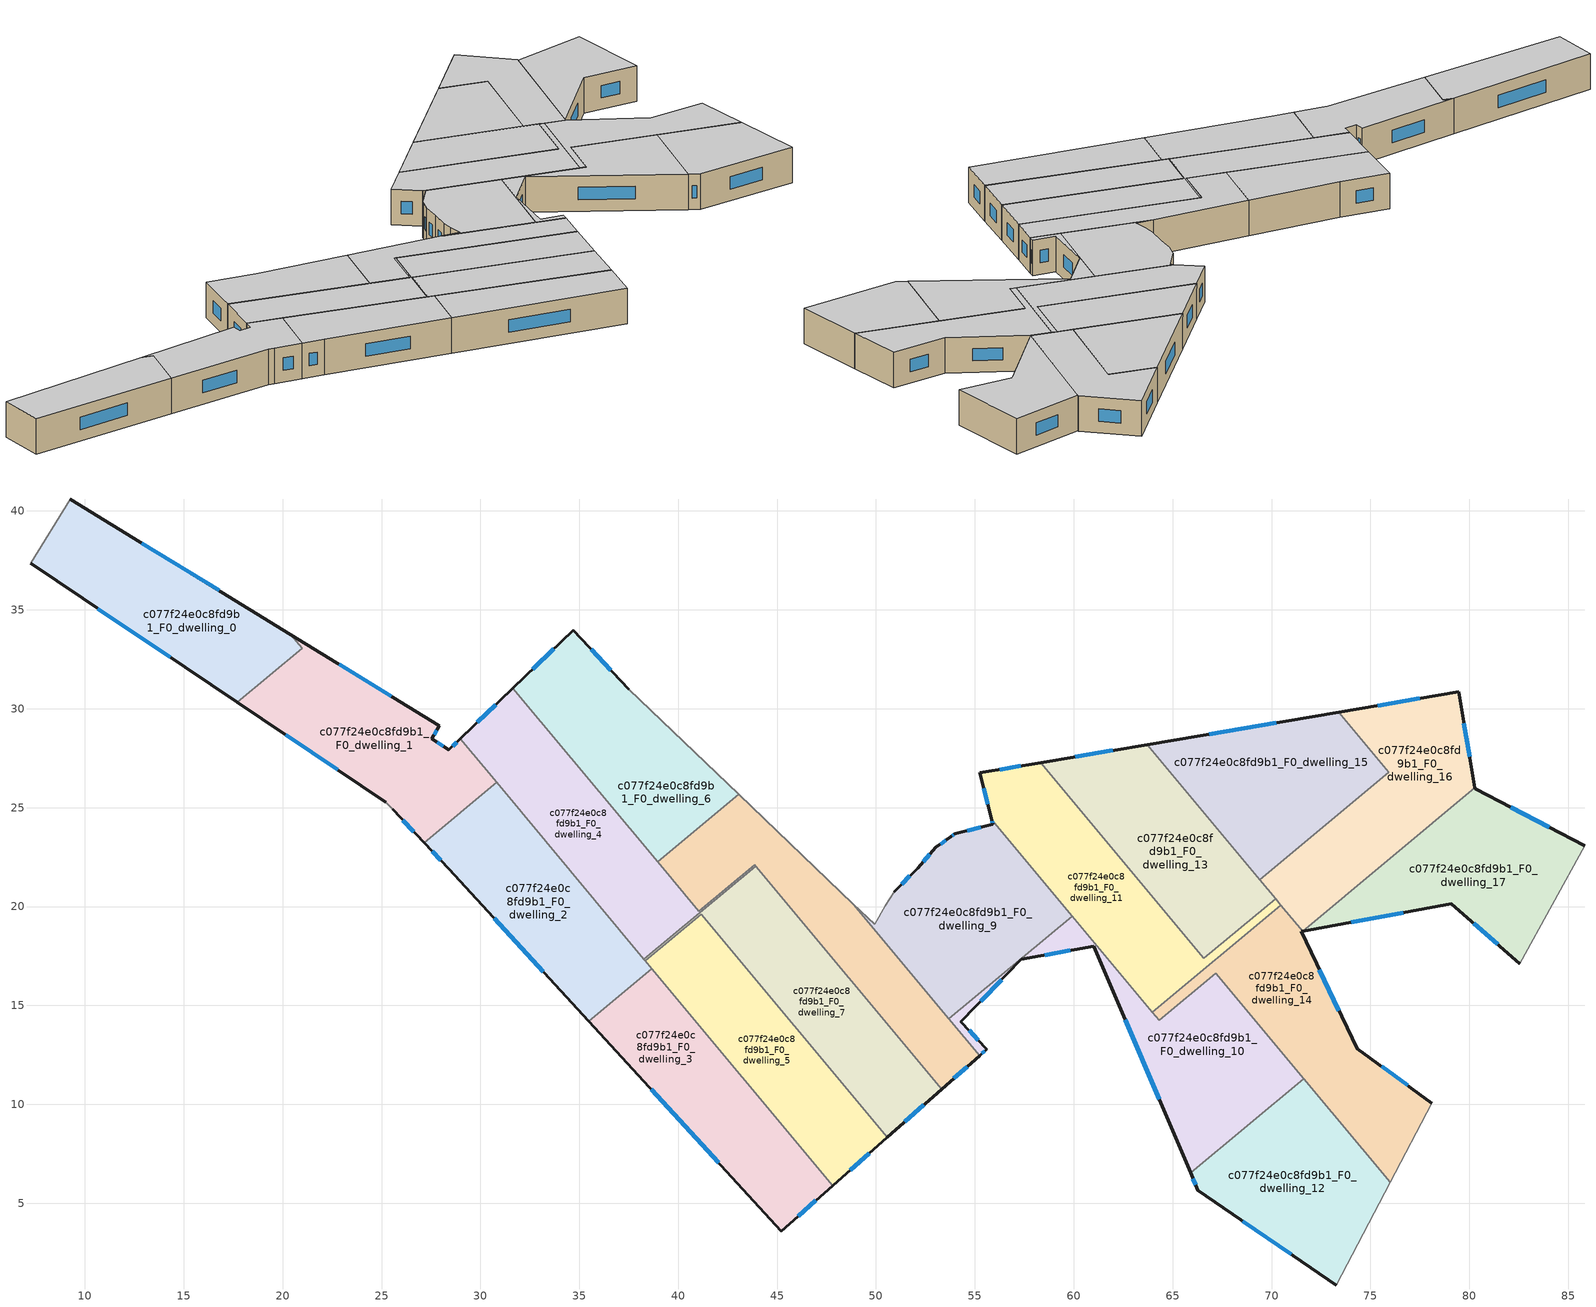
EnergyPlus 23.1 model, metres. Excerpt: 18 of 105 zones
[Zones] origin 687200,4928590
c077f24e0c8fd9b1_F0_dwelling_0
 floor ground (EU_floor_Construction): 20.42,33.75 20.99,33.06 17.71,30.32 7.26,37.34 9.26,40.6 z0
 wall outside (EU_wall_Construction): 20.42,33.75 9.26,40.6 / 7.26,37.34 17.71,30.32 z0:3
 wall to c077f24e0c8fd9b1_F0_dwelling_1 (EU_wall_Construction): 17.71,30.32 20.99,33.06 20.42,33.75 z0:3
 wall adiabatic (EU_wall_Construction): 9.26,40.6 7.26,37.34 z0:3
 window (EU_Window_Construction): 16.79,35.98 12.89,38.37 / 10.66,35.06 14.31,32.6 z0.98:2.02
 ceiling to c077f24e0c8fd9b1_F1_dwelling_0 (EU_floor_Construction): 20.99,33.06 20.42,33.75 9.26,40.6 7.26,37.34 17.71,30.32 z3
c077f24e0c8fd9b1_F0_dwelling_1
 floor ground (EU_floor_Construction): 27.93,29.13 27.53,28.47 28.41,27.93 28.98,28.48 30.81,26.28 27.16,23.23 25.56,24.91 25.22,25.26 17.71,30.32 20.99,33.06 20.42,33.75 z0
 wall outside (EU_wall_Construction): 28.98,28.48 28.41,27.93 27.53,28.47 27.93,29.13 20.42,33.75 / 25.56,24.91 27.16,23.23 / 17.71,30.32 25.22,25.26 z0:3
 wall to c077f24e0c8fd9b1_F0_dwelling_2 (EU_wall_Construction): 27.16,23.23 30.81,26.28 z0:3
 wall adiabatic (EU_wall_Construction): 25.22,25.26 25.56,24.91 z0:3
 wall to c077f24e0c8fd9b1_F0_dwelling_4 (EU_wall_Construction): 30.81,26.28 28.98,28.48 z0:3
 window (EU_Window_Construction): 25.49,30.63 22.86,32.25 / 27.66,28.69 27.8,28.92 / 28.12,28.11 27.82,28.3 / 28.79,28.3 28.6,28.11 / 26.08,24.37 26.64,23.78 / 20.15,28.68 22.78,26.91 z0.98:2.02
 ceiling to c077f24e0c8fd9b1_F1_dwelling_1 (EU_floor_Construction): 30.81,26.28 28.98,28.48 28.41,27.93 27.53,28.47 27.93,29.13 20.42,33.75 20.99,33.06 17.71,30.32 25.22,25.26 25.56,24.91 27.16,23.23 z3
c077f24e0c8fd9b1_F0_dwelling_10
 floor ground (EU_floor_Construction): 67.19,16.64 71.63,11.3 65.91,6.53 61.02,17.99 57.35,17.33 54.29,14.18 55.61,12.79 55.24,12.46 53.69,14.33 59.92,19.52 64.31,14.24 z0
 wall outside (EU_wall_Construction): 55.24,12.46 55.61,12.79 54.29,14.18 57.35,17.33 61.02,17.99 65.91,6.53 z0:3
 wall to c077f24e0c8fd9b1_F0_dwelling_9 (EU_wall_Construction): 59.92,19.52 53.69,14.33 z0:3
 wall to c077f24e0c8fd9b1_F0_dwelling_14 (EU_wall_Construction): 71.63,11.3 67.19,16.64 64.31,14.24 63.97,14.65 z0:3
 wall to c077f24e0c8fd9b1_F0_dwelling_12 (EU_wall_Construction): 65.91,6.53 71.63,11.3 z0:3
 wall to c077f24e0c8fd9b1_F0_dwelling_8 (EU_wall_Construction): 53.69,14.33 55.24,12.46 z0:3
 wall to c077f24e0c8fd9b1_F0_dwelling_11 (EU_wall_Construction): 63.97,14.65 59.92,19.52 z0:3
 window (EU_Window_Construction): 58.54,17.55 59.83,17.78 / 55.29,15.21 56.35,16.31 / 55.18,13.25 54.72,13.73 / 55.36,12.57 55.49,12.69 / 62.61,14.26 64.32,10.26 z0.98:2.02
 ceiling to c077f24e0c8fd9b1_F1_dwelling_10 (EU_floor_Construction): 71.63,11.3 67.19,16.64 64.31,14.24 59.92,19.52 53.69,14.33 55.24,12.46 55.61,12.79 54.29,14.18 57.35,17.33 61.02,17.99 65.91,6.53 z3
c077f24e0c8fd9b1_F0_dwelling_11
 floor ground (EU_floor_Construction): 70.2,20.4 70.47,20.07 63.97,14.65 55.85,24.4 55.25,26.75 58.32,27.27 66.57,17.37 z0
 wall outside (EU_wall_Construction): 58.32,27.27 55.25,26.75 55.85,24.4 z0:3
 wall to c077f24e0c8fd9b1_F0_dwelling_13 (EU_wall_Construction): 70.2,20.4 66.57,17.37 58.32,27.27 z0:3
 wall to c077f24e0c8fd9b1_F0_dwelling_14 (EU_wall_Construction): 63.97,14.65 70.47,20.07 z0:3
 wall to c077f24e0c8fd9b1_F0_dwelling_16 (EU_wall_Construction): 70.47,20.07 70.2,20.4 z0:3
 wall to c077f24e0c8fd9b1_F0_dwelling_9 (EU_wall_Construction): 55.85,24.4 59.92,19.52 z0:3
 window (EU_Window_Construction): 57.32,27.1 56.25,26.92 / 55.45,25.99 55.65,25.16 z0.98:2.02
 ceiling to c077f24e0c8fd9b1_F1_dwelling_11 (EU_floor_Construction): 66.57,17.37 58.32,27.27 55.25,26.75 55.85,24.4 63.97,14.65 70.47,20.07 70.2,20.4 z3
c077f24e0c8fd9b1_F0_dwelling_12
 floor ground (EU_floor_Construction): 71.63,11.3 76,6.06 73.26,0.86 66.28,5.65 65.91,6.53 z0
 wall outside (EU_wall_Construction): 65.91,6.53 66.28,5.65 73.26,0.86 z0:3
 wall adiabatic (EU_wall_Construction): 73.26,0.86 76,6.06 z0:3
 wall to c077f24e0c8fd9b1_F0_dwelling_14 (EU_wall_Construction): 76,6.06 71.63,11.3 z0:3
 window (EU_Window_Construction): 68.55,4.1 70.99,2.42 / 66.03,6.24 66.16,5.94 z0.98:2.02
 ceiling to c077f24e0c8fd9b1_F1_dwelling_12 (EU_floor_Construction): 73.26,0.86 76,6.06 71.63,11.3 65.91,6.53 66.28,5.65 z3
c077f24e0c8fd9b1_F0_dwelling_13
 floor ground (EU_floor_Construction): 63.71,28.19 70.2,20.4 66.57,17.37 58.32,27.27 z0
 wall outside (EU_wall_Construction): 63.71,28.19 58.32,27.27 z0:3
 wall to c077f24e0c8fd9b1_F0_dwelling_15 (EU_wall_Construction): 69.4,21.36 63.71,28.19 z0:3
 wall to c077f24e0c8fd9b1_F0_dwelling_16 (EU_wall_Construction): 70.2,20.4 69.4,21.36 z0:3
 window (EU_Window_Construction): 61.96,27.89 60.08,27.57 z0.98:2.02
 ceiling to c077f24e0c8fd9b1_F1_dwelling_13 (EU_floor_Construction): 70.2,20.4 63.71,28.19 58.32,27.27 66.57,17.37 z3
c077f24e0c8fd9b1_F0_dwelling_14
 floor ground (EU_floor_Construction): 71.57,18.76 71.49,18.74 74.33,12.8 78.11,10.06 76,6.06 67.19,16.64 64.31,14.24 63.97,14.65 70.47,20.07 z0
 wall outside (EU_wall_Construction): 78.11,10.06 74.33,12.8 71.49,18.74 71.57,18.76 z0:3
 wall adiabatic (EU_wall_Construction): 76,6.06 78.11,10.06 z0:3
 wall to c077f24e0c8fd9b1_F0_dwelling_16 (EU_wall_Construction): 71.57,18.76 70.48,20.07 z0:3
 window (EU_Window_Construction): 73.41,14.73 72.41,16.81 / 76.88,10.95 75.56,11.91 z0.98:2.02
 ceiling to c077f24e0c8fd9b1_F1_dwelling_14 (EU_floor_Construction): 76,6.06 78.11,10.06 74.33,12.8 71.49,18.74 71.57,18.76 70.47,20.07 63.97,14.65 64.31,14.24 67.19,16.64 z3
c077f24e0c8fd9b1_F0_dwelling_15
 floor ground (EU_floor_Construction): 73.39,29.82 75.92,26.79 69.4,21.36 63.71,28.19 z0
 wall outside (EU_wall_Construction): 73.39,29.82 63.71,28.19 z0:3
 wall to c077f24e0c8fd9b1_F0_dwelling_16 (EU_wall_Construction): 69.4,21.36 75.92,26.79 73.39,29.82 z0:3
 window (EU_Window_Construction): 70.24,29.29 66.86,28.72 z0.98:2.02
 ceiling to c077f24e0c8fd9b1_F1_dwelling_15 (EU_floor_Construction): 75.92,26.79 73.39,29.82 63.71,28.19 69.4,21.36 z3
c077f24e0c8fd9b1_F0_dwelling_16
 floor ground (EU_floor_Construction): 79.46,30.85 80.28,26.01 71.58,18.76 71.57,18.76 69.4,21.36 75.92,26.79 73.39,29.82 z0
 wall outside (EU_wall_Construction): 80.28,26.01 79.46,30.85 73.39,29.82 / 71.57,18.76 71.58,18.76 z0:3
 wall to c077f24e0c8fd9b1_F0_dwelling_17 (EU_wall_Construction): 71.58,18.76 80.28,26.01 z0:3
 window (EU_Window_Construction): 77.48,30.52 75.36,30.16 / 80.01,27.58 79.73,29.28 z0.98:2.02
 ceiling to c077f24e0c8fd9b1_F1_dwelling_16 (EU_floor_Construction): 80.28,26.01 79.46,30.85 73.39,29.82 75.92,26.79 69.4,21.36 71.57,18.76 71.58,18.76 z3
c077f24e0c8fd9b1_F0_dwelling_17
 floor ground (EU_floor_Construction): 85.84,23.08 82.55,17.11 79.09,20.14 71.58,18.76 80.28,26.01 80.29,25.95 z0
 wall outside (EU_wall_Construction): 85.84,23.08 80.29,25.95 80.28,26.01 / 71.58,18.76 79.09,20.14 82.55,17.11 z0:3
 wall adiabatic (EU_wall_Construction): 82.55,17.11 85.84,23.08 z0:3
 window (EU_Window_Construction): 84.04,24.02 82.09,25.02 / 80.22,19.16 81.42,18.1 / 74.02,19.21 76.65,19.69 z0.98:2.02
 ceiling to c077f24e0c8fd9b1_F1_dwelling_17 (EU_floor_Construction): 82.55,17.11 85.84,23.08 80.29,25.95 80.28,26.01 71.58,18.76 79.09,20.14 z3
c077f24e0c8fd9b1_F0_dwelling_2
 floor ground (EU_floor_Construction): 30.81,26.28 38.66,16.86 35.48,14.21 28.4,21.91 27.16,23.23 z0
 wall outside (EU_wall_Construction): 27.16,23.23 28.4,21.91 35.48,14.21 z0:3
 wall to c077f24e0c8fd9b1_F0_dwelling_3 (EU_wall_Construction): 35.48,14.21 38.66,16.86 z0:3
 wall to c077f24e0c8fd9b1_F0_dwelling_5 (EU_wall_Construction): 38.66,16.86 38.33,17.25 z0:3
 wall to c077f24e0c8fd9b1_F0_dwelling_4 (EU_wall_Construction): 38.27,17.32 30.81,26.27 z0:3
 wall to c077f24e0c8fd9b1_F0_dwelling_7 (EU_wall_Construction): 38.33,17.25 38.27,17.32 z0:3
 window (EU_Window_Construction): 30.7,19.41 33.18,16.71 / 27.56,22.8 28,22.34 z0.98:2.02
 ceiling to c077f24e0c8fd9b1_F1_dwelling_2 (EU_floor_Construction): 38.66,16.86 30.81,26.28 27.16,23.23 28.4,21.91 35.48,14.21 z3
c077f24e0c8fd9b1_F0_dwelling_3
 floor ground (EU_floor_Construction): 38.66,16.86 47.8,5.88 45.22,3.59 35.48,14.21 z0
 wall outside (EU_wall_Construction): 35.48,14.21 45.22,3.59 47.8,5.88 z0:3
 wall to c077f24e0c8fd9b1_F0_dwelling_5 (EU_wall_Construction): 47.8,5.88 38.66,16.86 z0:3
 window (EU_Window_Construction): 38.65,10.75 42.05,7.05 / 46.06,4.34 46.96,5.14 z0.98:2.02
 ceiling to c077f24e0c8fd9b1_F1_dwelling_3 (EU_floor_Construction): 47.8,5.88 38.66,16.86 35.48,14.21 45.22,3.59 z3
c077f24e0c8fd9b1_F0_dwelling_4
 floor ground (EU_floor_Construction): 43.87,22.11 43.93,22.03 38.27,17.32 28.98,28.48 31.65,31.04 41.05,19.76 z0
 wall outside (EU_wall_Construction): 31.65,31.04 28.98,28.48 z0:3
 wall to c077f24e0c8fd9b1_F0_dwelling_8 (EU_wall_Construction): 43.93,22.03 43.87,22.11 41.05,19.76 38.96,22.26 z0:3
 wall to c077f24e0c8fd9b1_F0_dwelling_7 (EU_wall_Construction): 38.27,17.32 43.93,22.03 z0:3
 wall to c077f24e0c8fd9b1_F0_dwelling_6 (EU_wall_Construction): 38.96,22.26 31.65,31.04 z0:3
 window (EU_Window_Construction): 30.78,30.21 29.85,29.31 z0.98:2.02
 ceiling to c077f24e0c8fd9b1_F1_dwelling_4 (EU_floor_Construction): 41.05,19.76 31.65,31.04 28.98,28.48 38.27,17.32 43.93,22.03 43.87,22.11 z3
c077f24e0c8fd9b1_F0_dwelling_5
 floor ground (EU_floor_Construction): 41.17,19.61 50.57,8.33 47.8,5.88 38.33,17.25 z0
 wall outside (EU_wall_Construction): 47.8,5.88 50.57,8.33 z0:3
 wall to c077f24e0c8fd9b1_F0_dwelling_7 (EU_wall_Construction): 50.57,8.33 41.17,19.61 38.33,17.25 z0:3
 window (EU_Window_Construction): 48.7,6.68 49.67,7.53 z0.98:2.02
 ceiling to c077f24e0c8fd9b1_F1_dwelling_5 (EU_floor_Construction): 50.57,8.33 41.17,19.61 38.33,17.25 47.8,5.88 z3
c077f24e0c8fd9b1_F0_dwelling_6
 floor ground (EU_floor_Construction): 37.49,30.97 43.05,25.67 38.96,22.26 31.65,31.04 34.7,33.97 z0
 wall outside (EU_wall_Construction): 37.49,30.97 34.7,33.97 31.65,31.04 z0:3
 wall adiabatic (EU_wall_Construction): 43.05,25.67 37.49,30.97 z0:3
 wall to c077f24e0c8fd9b1_F0_dwelling_8 (EU_wall_Construction): 38.96,22.26 43.05,25.67 z0:3
 window (EU_Window_Construction): 36.58,31.95 35.61,33 / 33.71,33.02 32.64,31.99 z0.98:2.02
 ceiling to c077f24e0c8fd9b1_F1_dwelling_6 (EU_floor_Construction): 43.05,25.67 37.49,30.97 34.7,33.97 31.65,31.04 38.96,22.26 z3
c077f24e0c8fd9b1_F0_dwelling_7
 floor ground (EU_floor_Construction): 43.93,22.03 53.32,10.76 50.57,8.33 41.17,19.61 38.33,17.25 38.27,17.32 z0
 wall outside (EU_wall_Construction): 50.57,8.33 53.32,10.76 z0:3
 wall to c077f24e0c8fd9b1_F0_dwelling_8 (EU_wall_Construction): 53.32,10.76 43.93,22.03 z0:3
 window (EU_Window_Construction): 51.46,9.12 52.42,9.97 z0.98:2.02
 ceiling to c077f24e0c8fd9b1_F1_dwelling_7 (EU_floor_Construction): 53.32,10.76 43.93,22.03 38.27,17.32 38.33,17.25 41.17,19.61 50.57,8.33 z3
c077f24e0c8fd9b1_F0_dwelling_8
 floor ground (EU_floor_Construction): 48.86,20.12 55.24,12.46 53.32,10.76 43.87,22.11 41.05,19.76 38.96,22.26 43.05,25.67 z0
 wall outside (EU_wall_Construction): 53.32,10.76 55.24,12.46 z0:3
 wall adiabatic (EU_wall_Construction): 48.86,20.12 43.05,25.67 z0:3
 wall to c077f24e0c8fd9b1_F0_dwelling_9 (EU_wall_Construction): 53.68,14.33 48.86,20.12 z0:3
 window (EU_Window_Construction): 53.94,11.32 54.61,11.91 z0.98:2.02
 ceiling to c077f24e0c8fd9b1_F1_dwelling_8 (EU_floor_Construction): 55.24,12.46 48.86,20.12 43.05,25.67 38.96,22.26 41.05,19.76 43.87,22.11 53.32,10.76 z3
c077f24e0c8fd9b1_F0_dwelling_9
 floor ground (EU_floor_Construction): 55.91,24.16 55.85,24.4 59.92,19.52 53.69,14.33 48.86,20.12 49.93,19.09 50.46,20.05 50.93,20.75 52.1,21.93 53.03,22.98 53.78,23.52 53.99,23.67 z0
 wall outside (EU_wall_Construction): 55.85,24.4 55.91,24.16 53.99,23.67 53.78,23.52 53.03,22.98 52.1,21.93 50.93,20.75 z0:3
 wall adiabatic (EU_wall_Construction): 50.93,20.75 50.46,20.05 49.93,19.09 48.86,20.12 z0:3
 window (EU_Window_Construction): 51.72,21.55 51.31,21.14 / 52.73,22.64 52.4,22.28 / 53.54,23.35 53.27,23.16 / 53.92,23.62 53.85,23.57 / 55.29,24 54.61,23.83 / 55.87,24.32 55.89,24.24 z0.98:2.02
 ceiling to c077f24e0c8fd9b1_F1_dwelling_9 (EU_floor_Construction): 59.92,19.52 55.85,24.4 55.91,24.16 53.99,23.67 53.78,23.52 53.03,22.98 52.1,21.93 50.93,20.75 50.46,20.05 49.93,19.09 48.86,20.12 53.69,14.33 z3
[Building]
EU S2 Campaign: North Axis=0; Terrain=City; Solar Distribution=FullExterior
[Site:Location]
Bologna: Latitude=44.5; Longitude=11.25; Time Zone=1; Elevation=37
[SizingPeriod:WeatherFileDays]
AnnualSizingPeriod: Begin Month=1; Begin Day of Month=1; End Month=12; End Day of Month=31; Day of Week for Start Day=Monday; Use Weather File Daylight Saving Period=No; Use Weather File Rain and Snow Indicators=No
[MATERIAL]
EU_InternalMass_Material: Roughness=MediumRough; Thickness=0.1; Conductivity=1; Density=1800; Specific Heat=900; Thermal Absorptance=0.9; Solar Absorptance=0.7; Visible Absorptance=0.7
[MATERIAL:NOMASS] Roughness=MediumRough; Thermal Absorptance=0.9; Solar Absorptance=0.7; Visible Absorptance=0.7
Name | Thermal Resistance
EU_wall_NoMass | 0.905828
EU_floor_NoMass | 0.67114
[WINDOWMATERIAL:SIMPLEGLAZINGSYSTEM]
EU_Window_SimpleGlazing: UFactor=4.52486; Solar Heat Gain Coefficient=0.85; Visible Transmittance=0.85
[CONSTRUCTION]
EU_wall_Construction: EU_wall_NoMass
EU_floor_Construction: EU_floor_NoMass
EU_Window_Construction: EU_Window_SimpleGlazing
EU_InternalMass_Construction: EU_InternalMass_Material
[ZONE] Type=1; Multiplier=1; Ceiling Height=autocalculate; Floor Area=autocalculate; Part of Total Floor Area=Yes
Name | Volume
c077f24e0c8fd9b1_F0_dwelling_0; c077f24e0c8fd9b1_F0_dwelling_12 | 163.23
c077f24e0c8fd9b1_F0_dwelling_1 | 163.218
c077f24e0c8fd9b1_F0_dwelling_10 | 163.221
c077f24e0c8fd9b1_F0_dwelling_11; c077f24e0c8fd9b1_F0_dwelling_3 | 163.24
c077f24e0c8fd9b1_F0_dwelling_13 | 163.247
c077f24e0c8fd9b1_F0_dwelling_14; c077f24e0c8fd9b1_F0_dwelling_17 | 163.213
c077f24e0c8fd9b1_F0_dwelling_15 | 163.215
c077f24e0c8fd9b1_F0_dwelling_16; c077f24e0c8fd9b1_F0_dwelling_5 | 163.236
c077f24e0c8fd9b1_F0_dwelling_2 | 163.231
c077f24e0c8fd9b1_F0_dwelling_4 | 163.241
c077f24e0c8fd9b1_F0_dwelling_6 | 163.234
c077f24e0c8fd9b1_F0_dwelling_7 | 163.205
c077f24e0c8fd9b1_F0_dwelling_8 | 163.242
c077f24e0c8fd9b1_F0_dwelling_9 | 163.214
[INTERNALMASS] Construction=EU_InternalMass_Construction
Name | Zone or ZoneList | Surface Area
c077f24e0c8fd9b1_F0_dwelling_0_EU_InternalMass | c077f24e0c8fd9b1_F0_dwelling_0 | 54.409
c077f24e0c8fd9b1_F0_dwelling_1_EU_InternalMass | c077f24e0c8fd9b1_F0_dwelling_1 | 54.4051
c077f24e0c8fd9b1_F0_dwelling_2_EU_InternalMass | c077f24e0c8fd9b1_F0_dwelling_2 | 54.4093
c077f24e0c8fd9b1_F0_dwelling_3_EU_InternalMass | c077f24e0c8fd9b1_F0_dwelling_3 | 54.414
c077f24e0c8fd9b1_F0_dwelling_4_EU_InternalMass | c077f24e0c8fd9b1_F0_dwelling_4 | 54.4125
c077f24e0c8fd9b1_F0_dwelling_5_EU_InternalMass | c077f24e0c8fd9b1_F0_dwelling_5 | 54.4118
c077f24e0c8fd9b1_F0_dwelling_6_EU_InternalMass | c077f24e0c8fd9b1_F0_dwelling_6 | 54.4125
c077f24e0c8fd9b1_F0_dwelling_7_EU_InternalMass | c077f24e0c8fd9b1_F0_dwelling_7 | 54.4021
c077f24e0c8fd9b1_F0_dwelling_8_EU_InternalMass | c077f24e0c8fd9b1_F0_dwelling_8 | 54.414
c077f24e0c8fd9b1_F0_dwelling_9_EU_InternalMass | c077f24e0c8fd9b1_F0_dwelling_9 | 54.4055
c077f24e0c8fd9b1_F0_dwelling_10_EU_InternalMass | c077f24e0c8fd9b1_F0_dwelling_10 | 54.4069
c077f24e0c8fd9b1_F0_dwelling_11_EU_InternalMass | c077f24e0c8fd9b1_F0_dwelling_11 | 54.4137
c077f24e0c8fd9b1_F0_dwelling_12_EU_InternalMass | c077f24e0c8fd9b1_F0_dwelling_12 | 54.4093
c077f24e0c8fd9b1_F0_dwelling_13_EU_InternalMass | c077f24e0c8fd9b1_F0_dwelling_13 | 54.415
c077f24e0c8fd9b1_F0_dwelling_14_EU_InternalMass | c077f24e0c8fd9b1_F0_dwelling_14 | 54.4045
c077f24e0c8fd9b1_F0_dwelling_15_EU_InternalMass | c077f24e0c8fd9b1_F0_dwelling_15 | 54.4053
c077f24e0c8fd9b1_F0_dwelling_16_EU_InternalMass | c077f24e0c8fd9b1_F0_dwelling_16 | 54.412
c077f24e0c8fd9b1_F0_dwelling_17_EU_InternalMass | c077f24e0c8fd9b1_F0_dwelling_17 | 54.4054
[OTHEREQUIPMENT] Fuel Type=Electricity; Design Level Calculation Method=Watts/Area; Power per Zone Floor Area=1; Fraction Latent=0; Fraction Radiant=0; Fraction Lost=0; Carbon Dioxide Generation Rate=0; EndUse Subcategory=EU_Step8_InternalGains
Name | Zone or ZoneList or Space or SpaceList | Schedule
EU_Step8_InternalGain_c077f24e0c8fd9b1_F0_dwelling_0_f000 | c077f24e0c8fd9b1_F0_dwelling_0 | EU_Step8_GainSchedule_c077f24e0c8fd9b1_F0_dwelling_0_f000
EU_Step8_InternalGain_c077f24e0c8fd9b1_F0_dwelling_1_f000 | c077f24e0c8fd9b1_F0_dwelling_1 | EU_Step8_GainSchedule_c077f24e0c8fd9b1_F0_dwelling_1_f000
EU_Step8_InternalGain_c077f24e0c8fd9b1_F0_dwelling_2_f000 | c077f24e0c8fd9b1_F0_dwelling_2 | EU_Step8_GainSchedule_c077f24e0c8fd9b1_F0_dwelling_2_f000
EU_Step8_InternalGain_c077f24e0c8fd9b1_F0_dwelling_3_f000 | c077f24e0c8fd9b1_F0_dwelling_3 | EU_Step8_GainSchedule_c077f24e0c8fd9b1_F0_dwelling_3_f000
EU_Step8_InternalGain_c077f24e0c8fd9b1_F0_dwelling_4_f000 | c077f24e0c8fd9b1_F0_dwelling_4 | EU_Step8_GainSchedule_c077f24e0c8fd9b1_F0_dwelling_4_f000
EU_Step8_InternalGain_c077f24e0c8fd9b1_F0_dwelling_5_f000 | c077f24e0c8fd9b1_F0_dwelling_5 | EU_Step8_GainSchedule_c077f24e0c8fd9b1_F0_dwelling_5_f000
EU_Step8_InternalGain_c077f24e0c8fd9b1_F0_dwelling_6_f000 | c077f24e0c8fd9b1_F0_dwelling_6 | EU_Step8_GainSchedule_c077f24e0c8fd9b1_F0_dwelling_6_f000
EU_Step8_InternalGain_c077f24e0c8fd9b1_F0_dwelling_7_f000 | c077f24e0c8fd9b1_F0_dwelling_7 | EU_Step8_GainSchedule_c077f24e0c8fd9b1_F0_dwelling_7_f000
EU_Step8_InternalGain_c077f24e0c8fd9b1_F0_dwelling_8_f000 | c077f24e0c8fd9b1_F0_dwelling_8 | EU_Step8_GainSchedule_c077f24e0c8fd9b1_F0_dwelling_8_f000
EU_Step8_InternalGain_c077f24e0c8fd9b1_F0_dwelling_9_f000 | c077f24e0c8fd9b1_F0_dwelling_9 | EU_Step8_GainSchedule_c077f24e0c8fd9b1_F0_dwelling_9_f000
EU_Step8_InternalGain_c077f24e0c8fd9b1_F0_dwelling_10_f000 | c077f24e0c8fd9b1_F0_dwelling_10 | EU_Step8_GainSchedule_c077f24e0c8fd9b1_F0_dwelling_10_f000
EU_Step8_InternalGain_c077f24e0c8fd9b1_F0_dwelling_11_f000 | c077f24e0c8fd9b1_F0_dwelling_11 | EU_Step8_GainSchedule_c077f24e0c8fd9b1_F0_dwelling_11_f000
EU_Step8_InternalGain_c077f24e0c8fd9b1_F0_dwelling_12_f000 | c077f24e0c8fd9b1_F0_dwelling_12 | EU_Step8_GainSchedule_c077f24e0c8fd9b1_F0_dwelling_12_f000
EU_Step8_InternalGain_c077f24e0c8fd9b1_F0_dwelling_13_f000 | c077f24e0c8fd9b1_F0_dwelling_13 | EU_Step8_GainSchedule_c077f24e0c8fd9b1_F0_dwelling_13_f000
EU_Step8_InternalGain_c077f24e0c8fd9b1_F0_dwelling_14_f000 | c077f24e0c8fd9b1_F0_dwelling_14 | EU_Step8_GainSchedule_c077f24e0c8fd9b1_F0_dwelling_14_f000
EU_Step8_InternalGain_c077f24e0c8fd9b1_F0_dwelling_15_f000 | c077f24e0c8fd9b1_F0_dwelling_15 | EU_Step8_GainSchedule_c077f24e0c8fd9b1_F0_dwelling_15_f000
EU_Step8_InternalGain_c077f24e0c8fd9b1_F0_dwelling_16_f000 | c077f24e0c8fd9b1_F0_dwelling_16 | EU_Step8_GainSchedule_c077f24e0c8fd9b1_F0_dwelling_16_f000
EU_Step8_InternalGain_c077f24e0c8fd9b1_F0_dwelling_17_f000 | c077f24e0c8fd9b1_F0_dwelling_17 | EU_Step8_GainSchedule_c077f24e0c8fd9b1_F0_dwelling_17_f000
[ZONEVENTILATION:DESIGNFLOWRATE] Schedule=EU_AlwaysOn; Design Flow Rate Calculation Method=AirChanges/Hour; Air Changes per Hour=0.73129; Ventilation Type=Natural; Fan Pressure Rise=0; Fan Total Efficiency=1; Constant Term Coefficient=1; Temperature Term Coefficient=0; Velocity Term Coefficient=0; Velocity Squared Term Coefficient=0; Minimum Indoor Temperature=-100; Maximum Indoor Temperature=100; Delta Temperature=-100; Minimum Outdoor Temperature=-100; Maximum Outdoor Temperature=100; Maximum Wind Speed=40
Name | Zone or ZoneList or Space or SpaceList
EU_ConstantAir_c077f24e0c8fd9b1_F0_dwelling_0 | c077f24e0c8fd9b1_F0_dwelling_0
EU_ConstantAir_c077f24e0c8fd9b1_F0_dwelling_1 | c077f24e0c8fd9b1_F0_dwelling_1
EU_ConstantAir_c077f24e0c8fd9b1_F0_dwelling_2 | c077f24e0c8fd9b1_F0_dwelling_2
EU_ConstantAir_c077f24e0c8fd9b1_F0_dwelling_3 | c077f24e0c8fd9b1_F0_dwelling_3
EU_ConstantAir_c077f24e0c8fd9b1_F0_dwelling_4 | c077f24e0c8fd9b1_F0_dwelling_4
EU_ConstantAir_c077f24e0c8fd9b1_F0_dwelling_5 | c077f24e0c8fd9b1_F0_dwelling_5
EU_ConstantAir_c077f24e0c8fd9b1_F0_dwelling_6 | c077f24e0c8fd9b1_F0_dwelling_6
EU_ConstantAir_c077f24e0c8fd9b1_F0_dwelling_7 | c077f24e0c8fd9b1_F0_dwelling_7
EU_ConstantAir_c077f24e0c8fd9b1_F0_dwelling_8 | c077f24e0c8fd9b1_F0_dwelling_8
EU_ConstantAir_c077f24e0c8fd9b1_F0_dwelling_9 | c077f24e0c8fd9b1_F0_dwelling_9
EU_ConstantAir_c077f24e0c8fd9b1_F0_dwelling_10 | c077f24e0c8fd9b1_F0_dwelling_10
EU_ConstantAir_c077f24e0c8fd9b1_F0_dwelling_11 | c077f24e0c8fd9b1_F0_dwelling_11
EU_ConstantAir_c077f24e0c8fd9b1_F0_dwelling_12 | c077f24e0c8fd9b1_F0_dwelling_12
EU_ConstantAir_c077f24e0c8fd9b1_F0_dwelling_13 | c077f24e0c8fd9b1_F0_dwelling_13
EU_ConstantAir_c077f24e0c8fd9b1_F0_dwelling_14 | c077f24e0c8fd9b1_F0_dwelling_14
EU_ConstantAir_c077f24e0c8fd9b1_F0_dwelling_15 | c077f24e0c8fd9b1_F0_dwelling_15
EU_ConstantAir_c077f24e0c8fd9b1_F0_dwelling_16 | c077f24e0c8fd9b1_F0_dwelling_16
EU_ConstantAir_c077f24e0c8fd9b1_F0_dwelling_17 | c077f24e0c8fd9b1_F0_dwelling_17
[HVACTEMPLATE:THERMOSTAT] Constant Heating Setpoint=20; Constant Cooling Setpoint=50
EU_HeatOnly_c077f24e0c8fd9b1_F0_dwelling_0; EU_HeatOnly_c077f24e0c8fd9b1_F0_dwelling_1; EU_HeatOnly_c077f24e0c8fd9b1_F0_dwelling_2; EU_HeatOnly_c077f24e0c8fd9b1_F0_dwelling_3; EU_HeatOnly_c077f24e0c8fd9b1_F0_dwelling_4; EU_HeatOnly_c077f24e0c8fd9b1_F0_dwelling_5; EU_HeatOnly_c077f24e0c8fd9b1_F0_dwelling_6; EU_HeatOnly_c077f24e0c8fd9b1_F0_dwelling_7; EU_HeatOnly_c077f24e0c8fd9b1_F0_dwelling_8; EU_HeatOnly_c077f24e0c8fd9b1_F0_dwelling_9; EU_HeatOnly_c077f24e0c8fd9b1_F0_dwelling_10; EU_HeatOnly_c077f24e0c8fd9b1_F0_dwelling_11; EU_HeatOnly_c077f24e0c8fd9b1_F0_dwelling_12; EU_HeatOnly_c077f24e0c8fd9b1_F0_dwelling_13; EU_HeatOnly_c077f24e0c8fd9b1_F0_dwelling_14; EU_HeatOnly_c077f24e0c8fd9b1_F0_dwelling_15; EU_HeatOnly_c077f24e0c8fd9b1_F0_dwelling_16; EU_HeatOnly_c077f24e0c8fd9b1_F0_dwelling_17; EU_HeatOnly_c077f24e0c8fd9b1_F1_dwelling_0; EU_HeatOnly_c077f24e0c8fd9b1_F1_dwelling_1; EU_HeatOnly_c077f24e0c8fd9b1_F1_dwelling_2; EU_HeatOnly_c077f24e0c8fd9b1_F1_dwelling_3; EU_HeatOnly_c077f24e0c8fd9b1_F1_dwelling_4; EU_HeatOnly_c077f24e0c8fd9b1_F1_dwelling_5; EU_HeatOnly_c077f24e0c8fd9b1_F1_dwelling_6; EU_HeatOnly_c077f24e0c8fd9b1_F1_dwelling_7; EU_HeatOnly_c077f24e0c8fd9b1_F1_dwelling_8; EU_HeatOnly_c077f24e0c8fd9b1_F1_dwelling_9; EU_HeatOnly_c077f24e0c8fd9b1_F1_dwelling_10; EU_HeatOnly_c077f24e0c8fd9b1_F1_dwelling_11; EU_HeatOnly_c077f24e0c8fd9b1_F1_dwelling_12; EU_HeatOnly_c077f24e0c8fd9b1_F1_dwelling_13; EU_HeatOnly_c077f24e0c8fd9b1_F1_dwelling_14; EU_HeatOnly_c077f24e0c8fd9b1_F1_dwelling_15; EU_HeatOnly_c077f24e0c8fd9b1_F1_dwelling_16; EU_HeatOnly_c077f24e0c8fd9b1_F1_dwelling_17; EU_HeatOnly_c077f24e0c8fd9b1_F2_dwelling_0; EU_HeatOnly_c077f24e0c8fd9b1_F2_dwelling_1; EU_HeatOnly_c077f24e0c8fd9b1_F2_dwelling_2; EU_HeatOnly_c077f24e0c8fd9b1_F2_dwelling_3; EU_HeatOnly_c077f24e0c8fd9b1_F2_dwelling_4; EU_HeatOnly_c077f24e0c8fd9b1_F2_dwelling_5; EU_HeatOnly_c077f24e0c8fd9b1_F2_dwelling_6; EU_HeatOnly_c077f24e0c8fd9b1_F2_dwelling_7; EU_HeatOnly_c077f24e0c8fd9b1_F2_dwelling_8; EU_HeatOnly_c077f24e0c8fd9b1_F2_dwelling_9; EU_HeatOnly_c077f24e0c8fd9b1_F2_dwelling_10; EU_HeatOnly_c077f24e0c8fd9b1_F2_dwelling_11; EU_HeatOnly_c077f24e0c8fd9b1_F2_dwelling_12; EU_HeatOnly_c077f24e0c8fd9b1_F2_dwelling_13; EU_HeatOnly_c077f24e0c8fd9b1_F2_dwelling_14; EU_HeatOnly_c077f24e0c8fd9b1_F2_dwelling_15; EU_HeatOnly_c077f24e0c8fd9b1_F2_dwelling_16; EU_HeatOnly_c077f24e0c8fd9b1_F2_dwelling_17; EU_HeatOnly_c077f24e0c8fd9b1_F3_dwelling_0; EU_HeatOnly_c077f24e0c8fd9b1_F3_dwelling_1; EU_HeatOnly_c077f24e0c8fd9b1_F3_dwelling_2; EU_HeatOnly_c077f24e0c8fd9b1_F3_dwelling_3; EU_HeatOnly_c077f24e0c8fd9b1_F3_dwelling_4; EU_HeatOnly_c077f24e0c8fd9b1_F3_dwelling_5; EU_HeatOnly_c077f24e0c8fd9b1_F3_dwelling_6; EU_HeatOnly_c077f24e0c8fd9b1_F3_dwelling_7; EU_HeatOnly_c077f24e0c8fd9b1_F3_dwelling_8; EU_HeatOnly_c077f24e0c8fd9b1_F3_dwelling_9; EU_HeatOnly_c077f24e0c8fd9b1_F3_dwelling_10; EU_HeatOnly_c077f24e0c8fd9b1_F3_dwelling_11; EU_HeatOnly_c077f24e0c8fd9b1_F3_dwelling_12; EU_HeatOnly_c077f24e0c8fd9b1_F3_dwelling_13; EU_HeatOnly_c077f24e0c8fd9b1_F3_dwelling_14; EU_HeatOnly_c077f24e0c8fd9b1_F3_dwelling_15; EU_HeatOnly_c077f24e0c8fd9b1_F3_dwelling_16; EU_HeatOnly_c077f24e0c8fd9b1_F4_dwelling_0; EU_HeatOnly_c077f24e0c8fd9b1_F4_dwelling_1; EU_HeatOnly_c077f24e0c8fd9b1_F4_dwelling_2; EU_HeatOnly_c077f24e0c8fd9b1_F4_dwelling_3; EU_HeatOnly_c077f24e0c8fd9b1_F4_dwelling_4; EU_HeatOnly_c077f24e0c8fd9b1_F4_dwelling_5; EU_HeatOnly_c077f24e0c8fd9b1_F4_dwelling_6; EU_HeatOnly_c077f24e0c8fd9b1_F4_dwelling_7; EU_HeatOnly_c077f24e0c8fd9b1_F4_dwelling_8; EU_HeatOnly_c077f24e0c8fd9b1_F4_dwelling_9; EU_HeatOnly_c077f24e0c8fd9b1_F4_dwelling_10; EU_HeatOnly_c077f24e0c8fd9b1_F4_dwelling_11; EU_HeatOnly_c077f24e0c8fd9b1_F4_dwelling_12; EU_HeatOnly_c077f24e0c8fd9b1_F4_dwelling_13; EU_HeatOnly_c077f24e0c8fd9b1_F4_dwelling_14; EU_HeatOnly_c077f24e0c8fd9b1_F4_dwelling_15; EU_HeatOnly_c077f24e0c8fd9b1_F4_dwelling_16; EU_HeatOnly_c077f24e0c8fd9b1_F5_dwelling_0; EU_HeatOnly_c077f24e0c8fd9b1_F5_dwelling_1; EU_HeatOnly_c077f24e0c8fd9b1_F5_dwelling_2; EU_HeatOnly_c077f24e0c8fd9b1_F5_dwelling_3; EU_HeatOnly_c077f24e0c8fd9b1_F5_dwelling_4; EU_HeatOnly_c077f24e0c8fd9b1_F5_dwelling_5; EU_HeatOnly_c077f24e0c8fd9b1_F5_dwelling_6; EU_HeatOnly_c077f24e0c8fd9b1_F5_dwelling_7; EU_HeatOnly_c077f24e0c8fd9b1_F5_dwelling_8; EU_HeatOnly_c077f24e0c8fd9b1_F5_dwelling_9; EU_HeatOnly_c077f24e0c8fd9b1_F5_dwelling_10; EU_HeatOnly_c077f24e0c8fd9b1_F5_dwelling_11; EU_HeatOnly_c077f24e0c8fd9b1_F5_dwelling_12; EU_HeatOnly_c077f24e0c8fd9b1_F5_dwelling_13; EU_HeatOnly_c077f24e0c8fd9b1_F5_dwelling_14; EU_HeatOnly_c077f24e0c8fd9b1_F5_dwelling_15; EU_HeatOnly_c077f24e0c8fd9b1_F5_dwelling_16
[HVACTEMPLATE:ZONE:IDEALLOADSAIRSYSTEM] System Availability Schedule=EU_AlwaysOn; Maximum Heating Supply Air Temperature=50; Minimum Cooling Supply Air Temperature=13; Maximum Heating Supply Air Humidity Ratio=0.0156; Minimum Cooling Supply Air Humidity Ratio=0.0077; Heating Limit=NoLimit; Cooling Limit=NoLimit; Heating Availability Schedule=EU_AlwaysOn; Cooling Availability Schedule=EU_CoolingOff; Dehumidification Control Type=ConstantSensibleHeatRatio; Cooling Sensible Heat Ratio=0.7; Dehumidification Setpoint=60; Humidification Control Type=None; Humidification Setpoint=30; Outdoor Air Method=None; Outdoor Air Flow Rate per Person=0.00944; Outdoor Air Flow Rate per Zone Floor Area=0; Outdoor Air Flow Rate per Zone=0; Demand Controlled Ventilation Type=None; Outdoor Air Economizer Type=NoEconomizer; Heat Recovery Type=None; Sensible Heat Recovery Effectiveness=0.7; Latent Heat Recovery Effectiveness=0.65
Name | Template Thermostat
c077f24e0c8fd9b1_F0_dwelling_0 | EU_HeatOnly_c077f24e0c8fd9b1_F0_dwelling_0
c077f24e0c8fd9b1_F0_dwelling_1 | EU_HeatOnly_c077f24e0c8fd9b1_F0_dwelling_1
c077f24e0c8fd9b1_F0_dwelling_2 | EU_HeatOnly_c077f24e0c8fd9b1_F0_dwelling_2
c077f24e0c8fd9b1_F0_dwelling_3 | EU_HeatOnly_c077f24e0c8fd9b1_F0_dwelling_3
c077f24e0c8fd9b1_F0_dwelling_4 | EU_HeatOnly_c077f24e0c8fd9b1_F0_dwelling_4
c077f24e0c8fd9b1_F0_dwelling_5 | EU_HeatOnly_c077f24e0c8fd9b1_F0_dwelling_5
c077f24e0c8fd9b1_F0_dwelling_6 | EU_HeatOnly_c077f24e0c8fd9b1_F0_dwelling_6
c077f24e0c8fd9b1_F0_dwelling_7 | EU_HeatOnly_c077f24e0c8fd9b1_F0_dwelling_7
c077f24e0c8fd9b1_F0_dwelling_8 | EU_HeatOnly_c077f24e0c8fd9b1_F0_dwelling_8
c077f24e0c8fd9b1_F0_dwelling_9 | EU_HeatOnly_c077f24e0c8fd9b1_F0_dwelling_9
c077f24e0c8fd9b1_F0_dwelling_10 | EU_HeatOnly_c077f24e0c8fd9b1_F0_dwelling_10
c077f24e0c8fd9b1_F0_dwelling_11 | EU_HeatOnly_c077f24e0c8fd9b1_F0_dwelling_11
c077f24e0c8fd9b1_F0_dwelling_12 | EU_HeatOnly_c077f24e0c8fd9b1_F0_dwelling_12
c077f24e0c8fd9b1_F0_dwelling_13 | EU_HeatOnly_c077f24e0c8fd9b1_F0_dwelling_13
c077f24e0c8fd9b1_F0_dwelling_14 | EU_HeatOnly_c077f24e0c8fd9b1_F0_dwelling_14
c077f24e0c8fd9b1_F0_dwelling_15 | EU_HeatOnly_c077f24e0c8fd9b1_F0_dwelling_15
c077f24e0c8fd9b1_F0_dwelling_16 | EU_HeatOnly_c077f24e0c8fd9b1_F0_dwelling_16
c077f24e0c8fd9b1_F0_dwelling_17 | EU_HeatOnly_c077f24e0c8fd9b1_F0_dwelling_17
[SIZING:ZONE] Zone Cooling Design Supply Air Temperature Input Method=SupplyAirTemperature; Zone Cooling Design Supply Air Temperature=13; Zone Heating Design Supply Air Temperature Input Method=SupplyAirTemperature; Zone Heating Design Supply Air Temperature=50; Zone Cooling Design Supply Air Humidity Ratio=0.008; Zone Heating Design Supply Air Humidity Ratio=0.008; Cooling Design Air Flow Method=DesignDay; Cooling Design Air Flow Rate=0; Cooling Minimum Air Flow per Zone Floor Area=0.000762; Cooling Minimum Air Flow=0; Cooling Minimum Air Flow Fraction=0.2; Heating Design Air Flow Method=DesignDay; Heating Design Air Flow Rate=0; Heating Maximum Air Flow per Zone Floor Area=0.002032; Heating Maximum Air Flow=0.141576; Heating Maximum Air Flow Fraction=0.3; Account for Dedicated Outdoor Air System=No; Dedicated Outdoor Air System Control Strategy=NeutralSupplyAir; Dedicated Outdoor Air Low Setpoint Temperature for Design=autosize; Dedicated Outdoor Air High Setpoint Temperature for Design=autosize; Zone Load Sizing Method=Sensible Load Only No Latent Load; Zone Latent Cooling Design Supply Air Humidity Ratio Input Method=HumidityRatioDifference; Zone Cooling Design Supply Air Humidity Ratio Difference=0.005; Zone Latent Heating Design Supply Air Humidity Ratio Input Method=HumidityRatioDifference; Zone Humidification Design Supply Air Humidity Ratio Difference=0.005
c077f24e0c8fd9b1_F0_dwelling_0; c077f24e0c8fd9b1_F0_dwelling_1; c077f24e0c8fd9b1_F0_dwelling_2; c077f24e0c8fd9b1_F0_dwelling_3; c077f24e0c8fd9b1_F0_dwelling_4; c077f24e0c8fd9b1_F0_dwelling_5; c077f24e0c8fd9b1_F0_dwelling_6; c077f24e0c8fd9b1_F0_dwelling_7; c077f24e0c8fd9b1_F0_dwelling_8; c077f24e0c8fd9b1_F0_dwelling_9; c077f24e0c8fd9b1_F0_dwelling_10; c077f24e0c8fd9b1_F0_dwelling_11; c077f24e0c8fd9b1_F0_dwelling_12; c077f24e0c8fd9b1_F0_dwelling_13; c077f24e0c8fd9b1_F0_dwelling_14; c077f24e0c8fd9b1_F0_dwelling_15; c077f24e0c8fd9b1_F0_dwelling_16; c077f24e0c8fd9b1_F0_dwelling_17
[SCHEDULE:CONSTANT]
Name | Hourly Value
EU_AlwaysOn | 1
EU_CoolingOff | 0
[SCHEDULE:FILE] Column Number=1; Rows to Skip at Top=0; Number of Hours of Data=8760; Column Separator=Comma; Interpolate to Timestep=No; Minutes per Item=60; Adjust Schedule for Daylight Savings=Yes
Name | File
EU_Step8_GainSchedule_c077f24e0c8fd9b1_F0_dwelling_0_f000 | ../../schedules/c077f24e0c8fd9b1/c077f24e0c8fd9b1_F0_dwelling_0_f000_gain.csv
EU_Step8_GainSchedule_c077f24e0c8fd9b1_F0_dwelling_1_f000 | ../../schedules/c077f24e0c8fd9b1/c077f24e0c8fd9b1_F0_dwelling_1_f000_gain.csv
EU_Step8_GainSchedule_c077f24e0c8fd9b1_F0_dwelling_2_f000 | ../../schedules/c077f24e0c8fd9b1/c077f24e0c8fd9b1_F0_dwelling_2_f000_gain.csv
EU_Step8_GainSchedule_c077f24e0c8fd9b1_F0_dwelling_3_f000 | ../../schedules/c077f24e0c8fd9b1/c077f24e0c8fd9b1_F0_dwelling_3_f000_gain.csv
EU_Step8_GainSchedule_c077f24e0c8fd9b1_F0_dwelling_4_f000 | ../../schedules/c077f24e0c8fd9b1/c077f24e0c8fd9b1_F0_dwelling_4_f000_gain.csv
EU_Step8_GainSchedule_c077f24e0c8fd9b1_F0_dwelling_5_f000 | ../../schedules/c077f24e0c8fd9b1/c077f24e0c8fd9b1_F0_dwelling_5_f000_gain.csv
EU_Step8_GainSchedule_c077f24e0c8fd9b1_F0_dwelling_6_f000 | ../../schedules/c077f24e0c8fd9b1/c077f24e0c8fd9b1_F0_dwelling_6_f000_gain.csv
EU_Step8_GainSchedule_c077f24e0c8fd9b1_F0_dwelling_7_f000 | ../../schedules/c077f24e0c8fd9b1/c077f24e0c8fd9b1_F0_dwelling_7_f000_gain.csv
EU_Step8_GainSchedule_c077f24e0c8fd9b1_F0_dwelling_8_f000 | ../../schedules/c077f24e0c8fd9b1/c077f24e0c8fd9b1_F0_dwelling_8_f000_gain.csv
EU_Step8_GainSchedule_c077f24e0c8fd9b1_F0_dwelling_9_f000 | ../../schedules/c077f24e0c8fd9b1/c077f24e0c8fd9b1_F0_dwelling_9_f000_gain.csv
EU_Step8_GainSchedule_c077f24e0c8fd9b1_F0_dwelling_10_f000 | ../../schedules/c077f24e0c8fd9b1/c077f24e0c8fd9b1_F0_dwelling_10_f000_gain.csv
EU_Step8_GainSchedule_c077f24e0c8fd9b1_F0_dwelling_11_f000 | ../../schedules/c077f24e0c8fd9b1/c077f24e0c8fd9b1_F0_dwelling_11_f000_gain.csv
EU_Step8_GainSchedule_c077f24e0c8fd9b1_F0_dwelling_12_f000 | ../../schedules/c077f24e0c8fd9b1/c077f24e0c8fd9b1_F0_dwelling_12_f000_gain.csv
EU_Step8_GainSchedule_c077f24e0c8fd9b1_F0_dwelling_13_f000 | ../../schedules/c077f24e0c8fd9b1/c077f24e0c8fd9b1_F0_dwelling_13_f000_gain.csv
EU_Step8_GainSchedule_c077f24e0c8fd9b1_F0_dwelling_14_f000 | ../../schedules/c077f24e0c8fd9b1/c077f24e0c8fd9b1_F0_dwelling_14_f000_gain.csv
EU_Step8_GainSchedule_c077f24e0c8fd9b1_F0_dwelling_15_f000 | ../../schedules/c077f24e0c8fd9b1/c077f24e0c8fd9b1_F0_dwelling_15_f000_gain.csv
EU_Step8_GainSchedule_c077f24e0c8fd9b1_F0_dwelling_16_f000 | ../../schedules/c077f24e0c8fd9b1/c077f24e0c8fd9b1_F0_dwelling_16_f000_gain.csv
EU_Step8_GainSchedule_c077f24e0c8fd9b1_F0_dwelling_17_f000 | ../../schedules/c077f24e0c8fd9b1/c077f24e0c8fd9b1_F0_dwelling_17_f000_gain.csv
